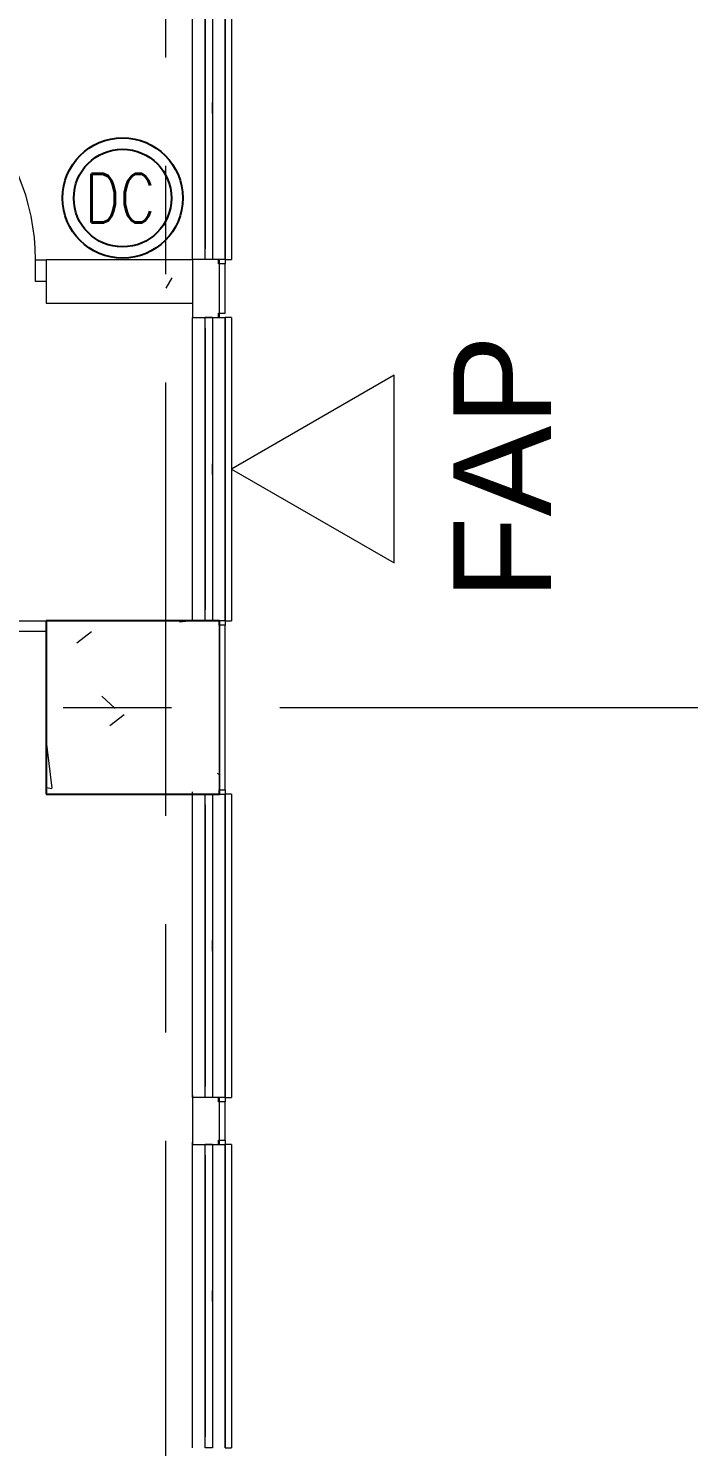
# Model space of a CAD drawing. Header units: millimetres. Extents: x -282761 to 137668, y -273845 to 94451.
# Drawn here: x 95973 to 99020, y -71436 to -64890 of the extents above; entities that cross this region are included whole.
import ezdxf

# ---------------------------------------------------------------- set-up
doc = ezdxf.new("R2010")
doc.units = ezdxf.units.MM
doc.linetypes.add('BLK_2 - 1ST__2ND_STOREY_PLAN-archi clean_11 SEPT 2024$0$IDA - Grid Line', pattern=[3500, 2000, -500, 500, -500])
for name, color, linetype, lineweight in [('BLK_2 - 1ST__2ND_STOREY_PLAN-archi clean_11 SEPT 2024$0$0-1', 8, 'Continuous', 5), ('BLK_2 - 1ST__2ND_STOREY_PLAN-archi clean_11 SEPT 2024$0$1599_DB_A_BLK2_HQ_R21-2ND STOREY 20230517--$0$A-_DOOR----_E', 8, 'Continuous', 9), ('BLK_2 - 1ST__2ND_STOREY_PLAN-archi clean_11 SEPT 2024$0$1599_DB_A_BLK2_HQ_R21-2ND STOREY 20230517--$0$A-_GENM----_M', 8, 'Continuous', 9), ('BLK_2 - 1ST__2ND_STOREY_PLAN-archi clean_11 SEPT 2024$0$1599_DB_A_BLK2_HQ_R21-2ND STOREY 20230517--$0$A-_WALL----_H-1', 8, 'Continuous', 9), ('BLK_2 - 1ST__2ND_STOREY_PLAN-archi clean_11 SEPT 2024$0$1599_DB_A_BLK2_HQ_R21-2ND STOREY 20230517--$0$A-_WALL----_H-2', 8, 'Continuous', 9), ('BLK_2 - 1ST__2ND_STOREY_PLAN-archi clean_11 SEPT 2024$0$1599_DB_A_BLK2_HQ_R21-2ND STOREY 20230517--$0$A-_WIND----_E', 8, 'Continuous', 9), ('BLK_2 - 1ST__2ND_STOREY_PLAN-archi clean_11 SEPT 2024$0$1599_DB_A_BLK2_HQ_R21-2ND STOREY 20230517--$0$S-_COLN----_E', 8, 'Continuous', 9), ('BLK_2 - 1ST__2ND_STOREY_PLAN-archi clean_11 SEPT 2024$0$_CATCHMENT_DRAIN', 8, 'Continuous', 0), ('BLK_2 - 1ST__2ND_STOREY_PLAN-archi clean_11 SEPT 2024$0$A-_ANOT----_A-1', 8, 'Continuous', 9), ('BLK_2 - 1ST__2ND_STOREY_PLAN-archi clean_11 SEPT 2024$0$A-_FLOR----_E', 8, 'Continuous', 9), ('BLK_2 - 1ST__2ND_STOREY_PLAN-archi clean_11 SEPT 2024$0$A-_GENM----_M', 8, 'Continuous', 9), ('BLK_2 - 1ST__2ND_STOREY_PLAN-archi clean_11 SEPT 2024$0$A-_WALL----_E', 8, 'Continuous', 9), ('BLK_2 - 1ST__2ND_STOREY_PLAN-archi clean_11 SEPT 2024$0$A-_WALL----_E-1', 8, 'Continuous', 18), ('BLK_2 - 1ST__2ND_STOREY_PLAN-archi clean_11 SEPT 2024$0$A-_WALL----_H-1', 8, 'Continuous', 9), ('BLK_2 - 1ST__2ND_STOREY_PLAN-archi clean_11 SEPT 2024$0$A-_WALL----_H-2', 8, 'Continuous', 9), ('BLK_2 - 1ST__2ND_STOREY_PLAN-archi clean_11 SEPT 2024$0$A-_WALLPRTN_E', 8, 'Continuous', 9), ('BLK_2 - 1ST__2ND_STOREY_PLAN-archi clean_11 SEPT 2024$0$A-_WIND----_E', 8, 'Continuous', 9), ('BLK_2 - 1ST__2ND_STOREY_PLAN-archi clean_11 SEPT 2024$0$S-_ANOTGRID_E-1', 8, 'BLK_2 - 1ST__2ND_STOREY_PLAN-archi clean_11 SEPT 2024$0$IDA - Grid Line', 9), ('BLK_2 - 1ST__2ND_STOREY_PLAN-archi clean_11 SEPT 2024$0$S-_COLN----_E', 8, 'Continuous', 9), ('BLK_2 - 1ST__2ND_STOREY_PLAN-archi clean_11 SEPT 2024$0$S-_COLN----_E-1', 8, 'Continuous', 25), ('BLK_2 - 1ST__2ND_STOREY_PLAN-archi clean_11 SEPT 2024$0$S-_COLN----_E-2', 8, 'Continuous', 9)]:
    doc.layers.add(name, color=color, linetype=linetype, lineweight=lineweight)
doc.layers.add('M-FIRE----_E-', color=12, linetype='Continuous')
doc.styles.add('BLK_2 - 1ST__2ND_STOREY_PLAN-archi clean_11 SEPT 2024$0$Arial_2', font='arial.ttf', dxfattribs={"height": 450})
doc.styles.add('TW_Romans', font='romans.shx', dxfattribs={"width": 0.8})
pattern_1 = [(0, (0, 0), (1016, 254), [83.82, -678.18, 83.82, -678.18, -4064]), (0, (0, 0), (1016, 254), [-1524, 83.82, -1440.18, 83.82, -678.18, -1778]), (0, (0, 0), (1016, 254), [-3810, 83.82, -424.18, 83.82, -1186.18]), (120, (381, 127), (-727.97045, 752.8818), [83.82, -678.18, 83.82, -678.18, -4064]), (120, (381, 127), (-727.97045, 752.8818), [-1524, 83.82, -1440.18, 83.82, -678.18, -1778]), (120, (381, 127), (-727.97045, 752.8818), [-3810, 83.82, -424.18, 83.82, -1186.18]), (240, (508, 635), (-288.02955, -1006.8818), [83.82, -678.18, 83.82, -678.18, -4064]), (240, (508, 635), (-288.02955, -1006.8818), [-1524, 83.82, -1440.18, 83.82, -678.18, -1778]), (240, (508, 635), (-288.02955, -1006.8818), [-3810, 83.82, -424.18, 83.82, -1186.18])]
pattern_2 = [(0, (-41522.25, -42727.71), (1016, 254), [83.82, -678.18, 83.82, -678.18, -4064]), (0, (-41522.25, -42727.71), (1016, 254), [-1524, 83.82, -1440.18, 83.82, -678.18, -1778]), (0, (-41522.25, -42727.71), (1016, 254), [-3810, 83.82, -424.18, 83.82, -1186.18]), (120, (-41141.25, -42600.71), (-727.97045, 752.8818), [83.82, -678.18, 83.82, -678.18, -4064]), (120, (-41141.25, -42600.71), (-727.97045, 752.8818), [-1524, 83.82, -1440.18, 83.82, -678.18, -1778]), (120, (-41141.25, -42600.71), (-727.97045, 752.8818), [-3810, 83.82, -424.18, 83.82, -1186.18]), (240, (-41014.25, -42092.71), (-288.02955, -1006.8818), [83.82, -678.18, 83.82, -678.18, -4064]), (240, (-41014.25, -42092.71), (-288.02955, -1006.8818), [-1524, 83.82, -1440.18, 83.82, -678.18, -1778]), (240, (-41014.25, -42092.71), (-288.02955, -1006.8818), [-3810, 83.82, -424.18, 83.82, -1186.18])]

# ---------------------------------------------------------------- blocks, each defined once
blk = doc.blocks.new('Extinguisher')
at = {"layer": 'M-FIRE----_E-'}
for radius in [185.1, 150.3]:
    blk.add_circle((0, 0), radius, dxfattribs=at)
at = {"color": 7, "style": 'TW_Romans', "width": 0.8}
blk.add_text('DC', height=150, dxfattribs=at).set_placement((-116.1, -75.7))
blk = doc.blocks.new('BLK_2 - 1ST__2ND_STOREY_PLAN-archi clean_11 SEPT 2024$0$IDA - Casement w Top Hung - 2 Panels - 1400L X 1800H - B2-AW01-3560558-BLK 2 2ND STOREY PLAN')
at = {"layer": 'BLK_2 - 1ST__2ND_STOREY_PLAN-archi clean_11 SEPT 2024$0$A-_WIND----_E'}
for p, q in [((-700, 17.5), (700, 17.5)), ((-700, 17.5), (-700, -17.5)), ((-650, 17.5), (-615, 17.5)), ((-650, 17.5), (-25, 17.5)), ((-650, 17.5), (650, 17.5)), ((-650, 17.5), (650, 17.5)), ((-615, 17.5), (-35, 17.5)), ((-615, 17.5), (-60, 17.5)), ((-35, 17.5), (0, 17.5)), ((25, 17.5), (-24.9, 17.5)), ((0, 17.5), (35, 17.5)), ((25, 17.5), (650, 17.5)), ((35, 17.5), (615, 17.5)), ((60, 17.5), (615, 17.5)), ((615, 17.5), (650, 17.5)), ((700, 17.5), (700, -17.5)), ((700, -17.5), (-700, -17.5)), ((-615, -17.5), (-650, -17.5)), ((-25, -17.5), (-650, -17.5)), ((650, -17.5), (-650, -17.5)), ((-650, -17.5), (650, -17.5)), ((-35, -17.5), (-615, -17.5)), ((-60, -17.5), (-615, -17.5)), ((0, -17.5), (-35, -17.5)), ((25, -17.5), (-24.9, -17.5)), ((35, -17.5), (0, -17.5)), ((650, -17.5), (25, -17.5)), ((615, -17.5), (35, -17.5)), ((615, -17.5), (60, -17.5)), ((650, -17.5), (615, -17.5))]:
    blk.add_line(p, q, dxfattribs=at)
blk = doc.blocks.new('BLK_2 - 1ST__2ND_STOREY_PLAN-archi clean_11 SEPT 2024$0$Wall Motif - Type 1-2673956-BLK 2 2ND STOREY PLAN')
at = {"layer": 'BLK_2 - 1ST__2ND_STOREY_PLAN-archi clean_11 SEPT 2024$0$A-_GENM----_M'}
for p, q in [((-575, -75), (825, -75)), ((-575, -75), (-575, -105)), ((825, -105), (-575, -105)), ((-525, -75), (81.1, -75)), ((81.1, -105), (-525, -105)), ((-481.1, -75), (125, -75)), ((-481.1, -75), (731.1, -75)), ((125, -105), (-481.1, -105)), ((731.1, -105), (-481.1, -105)), ((125, -75), (731.1, -75)), ((731.1, -105), (125, -105)), ((168.9, -75), (775, -75)), ((775, -105), (168.9, -105)), ((825, -105), (825, -75))]:
    blk.add_line(p, q, dxfattribs=at)
blk = doc.blocks.new('BLK_2 - 1ST__2ND_STOREY_PLAN-archi clean_11 SEPT 2024$0$1599_DB_A_BLK2_HQ_R21_rvt-2-BLK 2 2ND STOREY PLAN')
at = {"layer": 'BLK_2 - 1ST__2ND_STOREY_PLAN-archi clean_11 SEPT 2024$0$A-_WALL----_H-1'}
h = blk.add_hatch(dxfattribs=at)
h.set_pattern_fill('FP_3', color=256, style=0, pattern_type=2)
h.set_pattern_definition(pattern_1)
h.paths.add_polyline_path([(-124361.4, -108868.9), (-124361.4, -108768.9), (-125036.4, -108768.9), (-125036.4, -108868.9), (-124464, -108868.9)])
h.paths.add_polyline_path([(-126236.4, -108868.9), (-126136.4, -108868.9), (-126136.4, -108768.9), (-126236.4, -108768.9), (-126236.4, -108818.9)])
h.paths.add_polyline_path([(-137236.4, -108868.9), (-126336.4, -108868.9), (-126336.4, -108768.9), (-137236.4, -108768.9), (-137236.4, -108818.9)])
h.paths.add_polyline_path([(-138336.4, -108868.9), (-138336.4, -108768.9), (-139011.4, -108768.9), (-139011.4, -108868.9)])
at = {"layer": 'BLK_2 - 1ST__2ND_STOREY_PLAN-archi clean_11 SEPT 2024$0$A-_WALL----_H-2'}
h = blk.add_hatch(dxfattribs=at)
h.set_pattern_fill('FP_3', color=256, style=0, pattern_type=2)
h.set_pattern_definition(pattern_1)
h.paths.add_polyline_path([(-124268.6, -116002.4), (-124241.4, -116002.4), (-124241.4, -115982.4), (-124236.4, -115981.5), (-124236.4, -115805.7), (-124241.4, -115805.7), (-124241.4, -115785.7), (-124361.4, -115785.7), (-124361.4, -116002.4), (-124303.6, -116002.4)])
h.paths.add_polyline_path([(-124268.6, -114385.7), (-124241.4, -114385.7), (-124241.4, -114365.7), (-124236.4, -114364.9), (-124236.4, -114189), (-124241.4, -114189), (-124241.4, -114169), (-124361.4, -114169), (-124361.4, -114385.7), (-124303.6, -114385.7)])
h.paths.add_polyline_path([(-124303.6, -112769), (-124241.4, -112769), (-124241.4, -112749), (-124236.4, -112748.2), (-124236.4, -112572.4), (-124241.4, -112572.4), (-124241.4, -112552.4), (-124361.4, -112552.4), (-124361.4, -112769)])
h.paths.add_polyline_path([(-124241.4, -108952.4), (-124241.4, -108932.4), (-124236.4, -108931.5), (-124236.4, -108705.4), (-124241.4, -108705.4), (-124241.4, -108685.4), (-124361.4, -108685.4), (-124361.4, -108952.4), (-124268.6, -108952.4)])
h.paths.add_polyline_path([(-124241.4, -107285.4), (-124241.4, -107265.4), (-124236.4, -107265.4), (-124236.4, -107039.4), (-124241.4, -107039.4), (-124241.4, -107019.4), (-124361.4, -107019.4), (-124361.4, -107285.4), (-124247.1, -107285.4)])
h.paths.add_polyline_path([(-124268.6, -105619.4), (-124241.4, -105619.4), (-124241.4, -105599.4), (-124236.4, -105599.4), (-124236.4, -105372.4), (-124241.4, -105372.4), (-124241.4, -105352.4), (-124361.4, -105352.4), (-124361.4, -105619.4), (-124303.6, -105619.4)])
h.paths.add_polyline_path([(-124303.6, -101752.4), (-124241.4, -101752.4), (-124239.7, -101732.4), (-124236.4, -101732.4), (-124236.4, -101422.4), (-124241.4, -101422.4), (-124241.4, -101402.4), (-124361.4, -101402.4), (-124361.4, -101752.4), (-124304.1, -101752.4)])
h.paths.add_polyline_path([(-124304.1, -100002.4), (-124241.4, -100002.4), (-124241.4, -99982.4), (-124236.4, -99982.4), (-124236.4, -99502.4), (-124361.4, -99502.4), (-124361.4, -100002.4)])
at = {"layer": 'BLK_2 - 1ST__2ND_STOREY_PLAN-archi clean_11 SEPT 2024$0$S-_COLN----_E-2'}
h = blk.add_hatch(dxfattribs=at)
h.set_pattern_fill('FP_40', color=256, style=0, pattern_type=2)
h.set_pattern_definition([(50, (0, 0), (1821.841, -159.39), [190.5, -2095.5]), (355, (0, 0), (-352.428, 1910.567), [152.4, -1676.4]), (100.451, (151.8, -13.3), (1469.426, 1751.166), [161.9, -1780.9]), (46.184, (0, 508), (2710.79, -420.428), [285.75, -3143.25]), (96.636, (226, 473), (2374.026, 2474.276), [242.85, -2671.35]), (351.184, (0, 508), (2374.05, 2474.253), [228.6, -2514.6]), (21, (254, 381), (1516.143, -1022.652), [190.5, -2095.5]), (326, (254, 381), (618.02, 1841.88), [152.4, -1676.4]), (71.451, (380.3, 295.8), (2134.171, 819.212), [161.9, -1780.9]), (37.5, (0, 0), (30.886, 845.5504), [83.82, -1572.26, 83.82, -1617.98, -1682.75]), (37.5, (0, 0), (30.886, 845.5504), [-3357.88, 83.82, -1598.93]), (7.5, (0, 0), (668.1966, 1001.8057), [83.82, -886.46, 83.82, -1534.16, -641.35]), (7.5, (0, 0), (668.1966, 1001.8057), [-2588.26, 83.82, -557.53]), (327.5, (-566.4, 0), (1355.9093, -57.2896), [83.82, -551.18, 83.82, -1897.38, -2628.9]), (327.5, (-566.4, 0), (1355.9093, -57.2896), [-2616.2, 83.82, -2545.08]), (317.5, (-820.4, 0), (1481.293, 254.266), [83.82, -741.68, 83.82, -1231.9, -1866.9]), (317.5, (-820.4, 0), (1481.293, 254.266), [-2141.22, 83.82, -1783.08])])
h.paths.add_polyline_path([(-124361.4, -111152.4), (-124236.4, -111152.4), (-124236.4, -110352.4), (-125036.4, -110352.4), (-125036.4, -111152.4), (-124464, -111152.4)])
at = {"layer": 'BLK_2 - 1ST__2ND_STOREY_PLAN-archi clean_11 SEPT 2024$0$A-_ANOT----_A-1'}
for p, q in [((-123431.4, -109219.4), (-124181.4, -109652.4)), ((-123431.4, -110085.4), (-123431.4, -109219.4)), ((-124181.4, -109652.4), (-123431.4, -110085.4))]:
    blk.add_line(p, q, dxfattribs=at)
at = {"layer": 'BLK_2 - 1ST__2ND_STOREY_PLAN-archi clean_11 SEPT 2024$0$A-_FLOR----_E'}
for p, q in [((-124236.4, -108952.4), (-124236.4, -108685.4)), ((-124236.4, -111152.4), (-124236.4, -110352.4)), ((-124236.4, -112769), (-124236.4, -112552.4))]:
    blk.add_line(p, q, dxfattribs=at)
at = {"layer": 'BLK_2 - 1ST__2ND_STOREY_PLAN-archi clean_11 SEPT 2024$0$A-_WALL----_E'}
for p, q in [((-124361.4, -108685.4), (-124361.4, -107285.4)), ((-124211.4, -107285.4), (-124211.4, -108685.4)), ((-124241.4, -108685.4), (-124361.4, -108685.4)), ((-124211.4, -108685.4), (-124241.4, -108685.4)), ((-124236.4, -108932.4), (-124236.4, -108705.4)), ((-124361.4, -110352.4), (-124361.4, -108952.4)), ((-124361.4, -108952.4), (-124241.4, -108952.4)), ((-124241.4, -108952.4), (-124211.4, -108952.4)), ((-124211.4, -108952.4), (-124211.4, -110352.4)), ((-124211.4, -110352.4), (-124361.4, -110352.4)), ((-124236.4, -110372.4), (-124236.4, -111132.4)), ((-124361.4, -112552.4), (-124361.4, -111152.4)), ((-124361.4, -111152.4), (-124211.4, -111152.4)), ((-124211.4, -111152.4), (-124211.4, -112552.4)), ((-124241.4, -112552.4), (-124361.4, -112552.4)), ((-124211.4, -112552.4), (-124241.4, -112552.4)), ((-124236.4, -112749), (-124236.4, -112572.4)), ((-124361.4, -114169), (-124361.4, -112769)), ((-124361.4, -112769), (-124241.4, -112769)), ((-124241.4, -112769), (-124211.4, -112769)), ((-124211.4, -112769), (-124211.4, -114169))]:
    blk.add_line(p, q, dxfattribs=at)
at = {"layer": 'BLK_2 - 1ST__2ND_STOREY_PLAN-archi clean_11 SEPT 2024$0$A-_WALL----_E-1'}
for p, q in [((-124361.4, -108685.4), (-124361.4, -108952.4)), ((-124241.4, -108685.4), (-124361.4, -108685.4)), ((-124241.4, -108705.4), (-124241.4, -108685.4)), ((-124211.4, -108705.4), (-124241.4, -108705.4)), ((-124211.4, -108932.4), (-124211.4, -108705.4)), ((-124361.4, -108952.4), (-124241.4, -108952.4)), ((-124241.4, -108952.4), (-124241.4, -108932.4)), ((-124241.4, -108932.4), (-124211.4, -108932.4)), ((-124211.4, -110372.4), (-124236.4, -110372.4)), ((-124211.4, -111132.4), (-124211.4, -110372.4)), ((-124236.4, -111132.4), (-124211.4, -111132.4)), ((-124361.4, -112552.4), (-124361.4, -112769)), ((-124241.4, -112552.4), (-124361.4, -112552.4)), ((-124241.4, -112572.4), (-124241.4, -112552.4)), ((-124211.4, -112572.4), (-124241.4, -112572.4)), ((-124211.4, -112749), (-124211.4, -112572.4)), ((-124361.4, -112769), (-124241.4, -112769)), ((-124241.4, -112769), (-124241.4, -112749)), ((-124241.4, -112749), (-124211.4, -112749))]:
    blk.add_line(p, q, dxfattribs=at)
at = {"layer": 'BLK_2 - 1ST__2ND_STOREY_PLAN-archi clean_11 SEPT 2024$0$S-_COLN----_E'}
blk.add_line((-124236.4, -111132.4), (-124236.4, -110372.4), dxfattribs=at)
at = {"layer": 'BLK_2 - 1ST__2ND_STOREY_PLAN-archi clean_11 SEPT 2024$0$S-_COLN----_E-1'}
for p, q in [((-124236.4, -110352.4), (-125036.4, -110352.4)), ((-125036.4, -110352.4), (-125036.4, -111152.4)), ((-124236.4, -110372.4), (-124236.4, -110352.4)), ((-124236.4, -111152.4), (-124236.4, -111132.4)), ((-125036.4, -111152.4), (-124236.4, -111152.4))]:
    blk.add_line(p, q, dxfattribs=at)
at = {"layer": 'BLK_2 - 1ST__2ND_STOREY_PLAN-archi clean_11 SEPT 2024$0$A-_GENM----_M', "rotation": 90}
for p in [(-124286.4, -108110.4), (-124286.4, -109777.4), (-124286.4, -111977.4), (-124286.4, -113594)]:
    blk.add_blockref('BLK_2 - 1ST__2ND_STOREY_PLAN-archi clean_11 SEPT 2024$0$Wall Motif - Type 1-2673956-BLK 2 2ND STOREY PLAN', p, dxfattribs=at)
at = {"layer": 'BLK_2 - 1ST__2ND_STOREY_PLAN-archi clean_11 SEPT 2024$0$A-_WIND----_E', "rotation": 270}
for p in [(-124286.1, -107985.4), (-124286.1, -109652.4), (-124286.1, -111852.4), (-124286.1, -113469)]:
    blk.add_blockref('BLK_2 - 1ST__2ND_STOREY_PLAN-archi clean_11 SEPT 2024$0$IDA - Casement w Top Hung - 2 Panels - 1400L X 1800H - B2-AW01-3560558-BLK 2 2ND STOREY PLAN', p, dxfattribs=at)
at = {"layer": 'BLK_2 - 1ST__2ND_STOREY_PLAN-archi clean_11 SEPT 2024$0$A-_ANOT----_A-1', "insert": (-123157.3, -110255), "char_height": 450, "width": 1463.08, "attachment_point": 1, "rotation": 90, "style": 'BLK_2 - 1ST__2ND_STOREY_PLAN-archi clean_11 SEPT 2024$0$Arial_2'}
blk.add_mtext('FAP', dxfattribs=at)
blk = doc.blocks.new('BLK_2 - 1ST__2ND_STOREY_PLAN-archi clean_11 SEPT 2024$0$1599_DB_A_BLK2_HQ_R21-2ND STOREY 20230517--$0$IDA - F - Single - Swing - 1100L X 2200H - B2-TD01-3240952-LINKVIEW_BLK2_2ND STOREY')
at = {"layer": 'BLK_2 - 1ST__2ND_STOREY_PLAN-archi clean_11 SEPT 2024$0$1599_DB_A_BLK2_HQ_R21-2ND STOREY 20230517--$0$A-_DOOR----_E'}
for p, q in [((-550, 50), (-500, 50)), ((-500, 50), (-500, -50)), ((500, 50), (550, 50)), ((500, -50), (500, 50)), ((-500, -50), (-550, -50)), ((450, -50), (500, -50)), ((450, -1050), (450, -50)), ((500, -50), (500, -1050)), ((550, -50), (500, -50)), ((500, -1050), (450, -1050))]:
    blk.add_line(p, q, dxfattribs=at)
blk.add_arc((500, -50), 1000, 180, 270, dxfattribs=at)
blk = doc.blocks.new('BLK_2 - 1ST__2ND_STOREY_PLAN-archi clean_11 SEPT 2024$0$1599_DB_A_BLK2_HQ_R21-2ND STOREY 20230517--$0$Wall Motif - Type 1-2673956-LINKVIEW_BLK2_2ND STOREY')
at = {"layer": 'BLK_2 - 1ST__2ND_STOREY_PLAN-archi clean_11 SEPT 2024$0$1599_DB_A_BLK2_HQ_R21-2ND STOREY 20230517--$0$A-_GENM----_M'}
for p, q in [((-575, -75), (825, -75)), ((-575, -75), (-575, -105)), ((825, -105), (-575, -105)), ((825, -105), (825, -75))]:
    blk.add_line(p, q, dxfattribs=at)
blk = doc.blocks.new('BLK_2 - 1ST__2ND_STOREY_PLAN-archi clean_11 SEPT 2024$0$1599_DB_A_BLK2_HQ_R21-2ND STOREY 20230517--$0$IDA - Casement w Top Hung - 2 Panels - 1400L X 1800H - B2-AW01-3560558-LINKVIEW_BLK2_2ND STOREY')
at = {"layer": 'BLK_2 - 1ST__2ND_STOREY_PLAN-archi clean_11 SEPT 2024$0$1599_DB_A_BLK2_HQ_R21-2ND STOREY 20230517--$0$A-_WIND----_E'}
for p, q in [((-700, 17.5), (700, 17.5)), ((-700, 17.5), (-700, -17.5)), ((700, 17.5), (700, -17.5)), ((700, -17.5), (-700, -17.5))]:
    blk.add_line(p, q, dxfattribs=at)
blk = doc.blocks.new('BLK_2 - 1ST__2ND_STOREY_PLAN-archi clean_11 SEPT 2024$0$furniture layout')
at = {"layer": 'BLK_2 - 1ST__2ND_STOREY_PLAN-archi clean_11 SEPT 2024$0$1599_DB_A_BLK2_HQ_R21-2ND STOREY 20230517--$0$S-_COLN----_E'}
h = blk.add_hatch(dxfattribs=at)
h.set_pattern_fill('FP_1', color=256, style=0, pattern_type=2)
h.set_pattern_definition([(50, (-41522.3, -42727.7), (1821.84, -159.39), [190.5, -2095.5]), (355, (-41522.3, -42727.7), (-352.43, 1910.567), [152.4, -1676.4]), (100.451, (-41370.4, -42741), (1469.426, 1751.166), [161.9, -1780.9]), (46.184, (-41522.3, -42219.7), (2710.79, -420.43), [285.75, -3143.25]), (96.636, (-41296.4, -42254.7), (2374.03, 2474.28), [242.85, -2671.35]), (351.184, (-41522.3, -42219.7), (2374.05, 2474.25), [228.6, -2514.6]), (21, (-41268.3, -42346.7), (1516.143, -1022.652), [190.5, -2095.5]), (326, (-41268.3, -42346.7), (618.02, 1841.88), [152.4, -1676.4]), (71.451, (-41141.9, -42432), (2134.17, 819.212), [161.9, -1780.9]), (37.5, (-41522.25, -42727.7), (30.886, 845.5504), [83.82, -1572.26, 83.82, -1617.98, -1682.75]), (37.5, (-41522.25, -42727.7), (30.886, 845.5504), [-3357.88, 83.82, -1598.93]), (7.5, (-41522.25, -42727.7), (668.197, 1001.806), [83.82, -886.46, 83.82, -1534.16, -641.35]), (7.5, (-41522.25, -42727.7), (668.197, 1001.806), [-2588.26, 83.82, -557.53]), (327.5, (-42088.7, -42727.7), (1355.909, -57.2896), [83.82, -551.18, 83.82, -1897.38, -2628.9]), (327.5, (-42088.7, -42727.7), (1355.909, -57.2896), [-2616.2, 83.82, -2545.08]), (317.5, (-42342.7, -42727.7), (1481.293, 254.266), [83.82, -741.68, 83.82, -1231.9, -1866.9]), (317.5, (-42342.7, -42727.7), (1481.293, 254.266), [-2141.22, 83.82, -1783.08])])
h.paths.add_polyline_path([(-34518.8, -111152.4), (-34451.5, -111152.4), (-34451.5, -110352.4), (-35251.5, -110352.4), (-35251.5, -111152.4)], flags=0)
at = {"layer": 'BLK_2 - 1ST__2ND_STOREY_PLAN-archi clean_11 SEPT 2024$0$S-_COLN----_E-2'}
h = blk.add_hatch(dxfattribs=at)
h.set_pattern_fill('FP_40', color=256, style=0, pattern_type=2)
h.set_pattern_definition([(50, (89784.8, 1e-10), (1821.841, -159.39), [190.5, -2095.5]), (355, (89784.8, 1e-10), (-352.428, 1910.567), [152.4, -1676.4]), (100.451, (89936.6, -13.3), (1469.426, 1751.166), [161.9, -1780.9]), (46.184, (89784.8, 508), (2710.79, -420.428), [285.75, -3143.25]), (96.636, (90010.7, 473), (2374.026, 2474.276), [242.85, -2671.35]), (351.184, (89784.8, 508), (2374.05, 2474.253), [228.6, -2514.6]), (21, (90038.8, 381), (1516.143, -1022.652), [190.5, -2095.5]), (326, (90038.8, 381), (618.02, 1841.88), [152.4, -1676.4]), (71.451, (90165.2, 295.8), (2134.171, 819.212), [161.9, -1780.9]), (37.5, (89784.8, 1e-10), (30.886, 845.5504), [83.82, -1572.26, 83.82, -1617.98, -1682.75]), (37.5, (89784.8, 1e-10), (30.886, 845.5504), [-3357.88, 83.82, -1598.93]), (7.5, (89784.8, 1e-10), (668.1966, 1001.8057), [83.82, -886.46, 83.82, -1534.16, -641.35]), (7.5, (89784.8, 1e-10), (668.1966, 1001.8057), [-2588.26, 83.82, -557.53]), (327.5, (89218.4, 1e-10), (1355.9093, -57.2896), [83.82, -551.18, 83.82, -1897.38, -2628.9]), (327.5, (89218.4, 1e-10), (1355.9093, -57.2896), [-2616.2, 83.82, -2545.08]), (317.5, (88964.4, 1e-10), (1481.293, 254.266), [83.82, -741.68, 83.82, -1231.9, -1866.9]), (317.5, (88964.4, 1e-10), (1481.293, 254.266), [-2141.22, 83.82, -1783.08])])
h.paths.add_polyline_path([(-34576.5, -111152.4), (-34451.5, -111152.4), (-34451.5, -110352.4), (-35251.5, -110352.4), (-35251.5, -111152.4), (-34679.2, -111152.4)])
at = {"layer": 'BLK_2 - 1ST__2ND_STOREY_PLAN-archi clean_11 SEPT 2024$0$1599_DB_A_BLK2_HQ_R21-2ND STOREY 20230517--$0$S-_COLN----_E'}
for p, q in [((-35251.5, -108685.7), (-35251.5, -108885.7)), ((-34576.5, -108685.7), (-35251.5, -108685.7)), ((-34518.8, -108685.4), (-34576.5, -108685.4)), ((-34576.5, -108685.4), (-34576.5, -108952.4)), ((-34456.5, -108685.4), (-34483.8, -108685.4)), ((-34426.5, -108685.4), (-34456.5, -108685.4)), ((-34456.5, -108705.4), (-34456.5, -108685.4)), ((-34426.5, -108705.4), (-34456.5, -108705.4)), ((-34451.5, -108705.4), (-34451.5, -108685.4)), ((-34451.5, -108932.4), (-34451.5, -108705.4)), ((-34426.5, -108685.4), (-34426.5, -108705.4)), ((-34426.5, -108932.4), (-34426.5, -108705.4)), ((-35251.5, -108885.7), (-34576.5, -108885.7)), ((-34576.5, -110352.4), (-34576.5, -108952.4)), ((-34426.5, -108952.4), (-34426.5, -110352.4)), ((-35251.5, -110352.4), (-35251.5, -111152.4)), ((-34518.8, -110352.4), (-35251.5, -110352.4)), ((-34451.5, -110352.4), (-34483.8, -110352.4)), ((-34426.5, -110352.4), (-34451.5, -110352.4)), ((-34451.5, -110372.4), (-34451.5, -110352.4)), ((-34426.5, -110352.4), (-34426.5, -110372.4)), ((-34451.5, -110372.4), (-34451.5, -111132.4)), ((-34426.5, -110372.4), (-34451.5, -110372.4)), ((-34451.5, -111132.4), (-34451.5, -110372.4)), ((-34426.5, -111132.4), (-34426.5, -110372.4)), ((-34576.5, -112542.4), (-34576.5, -111142.4)), ((-34451.5, -111132.4), (-34426.5, -111132.4)), ((-34451.5, -111152.4), (-34451.5, -111132.4)), ((-34426.5, -111132.4), (-34426.5, -111152.4)), ((-35251.5, -111152.4), (-34518.8, -111152.4)), ((-34483.8, -111152.4), (-34451.5, -111152.4)), ((-34451.5, -111152.4), (-34426.5, -111152.4)), ((-34426.5, -111152.4), (-34426.5, -112552.4)), ((-34576.5, -112542.4), (-34576.5, -112759)), ((-34518.8, -112552.4), (-34576.5, -112552.4)), ((-34456.5, -112552.4), (-34483.8, -112552.4)), ((-34426.5, -112552.4), (-34456.5, -112552.4)), ((-34456.5, -112572.4), (-34456.5, -112552.4)), ((-34426.5, -112572.4), (-34456.5, -112572.4)), ((-34451.5, -112572.4), (-34451.5, -112552.4)), ((-34451.5, -112749), (-34451.5, -112572.4)), ((-34426.5, -112552.4), (-34426.5, -112572.4)), ((-34426.5, -112749), (-34426.5, -112572.4)), ((-34576.5, -114159), (-34576.5, -112759)), ((-34576.5, -112769), (-34518.8, -112769)), ((-34483.8, -112769), (-34456.5, -112769)), ((-34456.5, -112749), (-34426.5, -112749)), ((-34456.5, -112769), (-34456.5, -112749)), ((-34456.5, -112769), (-34426.5, -112769)), ((-34451.5, -112769), (-34451.5, -112749)), ((-34426.5, -112749), (-34426.5, -112769)), ((-34426.5, -112769), (-34426.5, -114169))]:
    blk.add_line(p, q, dxfattribs=at)
at = {"layer": 'BLK_2 - 1ST__2ND_STOREY_PLAN-archi clean_11 SEPT 2024$0$A-_FLOR----_E'}
for p, q in [((-34451.5, -108952.4), (-34451.5, -108685.4)), ((-34451.5, -111152.4), (-34451.5, -110352.4)), ((-34451.5, -112769), (-34451.5, -112552.4))]:
    blk.add_line(p, q, dxfattribs=at)
at = {"layer": 'BLK_2 - 1ST__2ND_STOREY_PLAN-archi clean_11 SEPT 2024$0$A-_WALL----_E'}
for p, q in [((-34456.5, -108685.4), (-34576.5, -108685.4)), ((-34426.5, -108685.4), (-34456.5, -108685.4)), ((-34451.5, -108932.4), (-34451.5, -108705.4)), ((-34576.5, -110352.4), (-34576.5, -108952.4)), ((-34576.5, -108952.4), (-34456.5, -108952.4)), ((-34456.5, -108952.4), (-34426.5, -108952.4)), ((-34426.5, -108952.4), (-34426.5, -110352.4)), ((-34426.5, -110352.4), (-34576.5, -110352.4)), ((-34451.5, -110372.4), (-34451.5, -111132.4)), ((-34576.5, -112542.4), (-34576.5, -111142.4)), ((-34576.5, -111152.4), (-34426.5, -111152.4)), ((-34426.5, -111152.4), (-34426.5, -112552.4)), ((-34456.5, -112552.4), (-34576.5, -112552.4)), ((-34426.5, -112552.4), (-34456.5, -112552.4)), ((-34451.5, -112749), (-34451.5, -112572.4)), ((-34576.5, -114159), (-34576.5, -112759)), ((-34576.5, -112769), (-34456.5, -112769)), ((-34456.5, -112769), (-34426.5, -112769)), ((-34426.5, -112769), (-34426.5, -114169))]:
    blk.add_line(p, q, dxfattribs=at)
at = {"layer": 'BLK_2 - 1ST__2ND_STOREY_PLAN-archi clean_11 SEPT 2024$0$A-_WALL----_E-1'}
for p, q in [((-34576.5, -108685.4), (-34576.5, -108952.4)), ((-34456.5, -108685.4), (-34576.5, -108685.4)), ((-34456.5, -108705.4), (-34456.5, -108685.4)), ((-34426.5, -108705.4), (-34456.5, -108705.4)), ((-34426.5, -108932.4), (-34426.5, -108705.4)), ((-34576.5, -108952.4), (-34456.5, -108952.4)), ((-34456.5, -108952.4), (-34456.5, -108932.4)), ((-34456.5, -108932.4), (-34426.5, -108932.4)), ((-34426.5, -110372.4), (-34451.5, -110372.4)), ((-34426.5, -111132.4), (-34426.5, -110372.4)), ((-34451.5, -111132.4), (-34426.5, -111132.4)), ((-34576.5, -112542.4), (-34576.5, -112759)), ((-34456.5, -112552.4), (-34576.5, -112552.4)), ((-34456.5, -112572.4), (-34456.5, -112552.4)), ((-34426.5, -112572.4), (-34456.5, -112572.4)), ((-34426.5, -112749), (-34426.5, -112572.4)), ((-34576.5, -112769), (-34456.5, -112769)), ((-34456.5, -112769), (-34456.5, -112749)), ((-34456.5, -112749), (-34426.5, -112749))]:
    blk.add_line(p, q, dxfattribs=at)
at = {"layer": 'BLK_2 - 1ST__2ND_STOREY_PLAN-archi clean_11 SEPT 2024$0$A-_WALLPRTN_E'}
for p, q in [((-36776.5, -110352.4), (-35251.5, -110352.4)), ((-35251.5, -110402.4), (-36776.5, -110402.4))]:
    blk.add_line(p, q, dxfattribs=at)
at = {"layer": 'BLK_2 - 1ST__2ND_STOREY_PLAN-archi clean_11 SEPT 2024$0$S-_COLN----_E'}
blk.add_line((-34451.5, -111132.4), (-34451.5, -110372.4), dxfattribs=at)
at = {"layer": 'BLK_2 - 1ST__2ND_STOREY_PLAN-archi clean_11 SEPT 2024$0$S-_COLN----_E-1'}
for p, q in [((-34451.5, -110352.4), (-35251.5, -110352.4)), ((-35251.5, -110352.4), (-35251.5, -111152.4)), ((-34451.5, -110372.4), (-34451.5, -110352.4)), ((-34451.5, -111152.4), (-34451.5, -111132.4)), ((-35251.5, -111152.4), (-34451.5, -111152.4))]:
    blk.add_line(p, q, dxfattribs=at)
at = {"layer": 'BLK_2 - 1ST__2ND_STOREY_PLAN-archi clean_11 SEPT 2024$0$1599_DB_A_BLK2_HQ_R21-2ND STOREY 20230517--$0$S-_COLN----_E'}
for name, p, rotation in [('BLK_2 - 1ST__2ND_STOREY_PLAN-archi clean_11 SEPT 2024$0$1599_DB_A_BLK2_HQ_R21-2ND STOREY 20230517--$0$IDA - F - Single - Swing - 1100L X 2200H - B2-TD01-3240952-LINKVIEW_BLK2_2ND STOREY', (-35801.5, -108735.7), 180), ('BLK_2 - 1ST__2ND_STOREY_PLAN-archi clean_11 SEPT 2024$0$1599_DB_A_BLK2_HQ_R21-2ND STOREY 20230517--$0$IDA - Casement w Top Hung - 2 Panels - 1400L X 1800H - B2-AW01-3560558-LINKVIEW_BLK2_2ND STOREY', (-34501.3, -109652.4), 270), ('BLK_2 - 1ST__2ND_STOREY_PLAN-archi clean_11 SEPT 2024$0$1599_DB_A_BLK2_HQ_R21-2ND STOREY 20230517--$0$Wall Motif - Type 1-2673956-LINKVIEW_BLK2_2ND STOREY', (-34501.5, -109777.4), 90), ('BLK_2 - 1ST__2ND_STOREY_PLAN-archi clean_11 SEPT 2024$0$1599_DB_A_BLK2_HQ_R21-2ND STOREY 20230517--$0$IDA - Casement w Top Hung - 2 Panels - 1400L X 1800H - B2-AW01-3560558-LINKVIEW_BLK2_2ND STOREY', (-34501.3, -111852.4), 270), ('BLK_2 - 1ST__2ND_STOREY_PLAN-archi clean_11 SEPT 2024$0$1599_DB_A_BLK2_HQ_R21-2ND STOREY 20230517--$0$Wall Motif - Type 1-2673956-LINKVIEW_BLK2_2ND STOREY', (-34501.5, -111977.4), 90), ('BLK_2 - 1ST__2ND_STOREY_PLAN-archi clean_11 SEPT 2024$0$1599_DB_A_BLK2_HQ_R21-2ND STOREY 20230517--$0$IDA - Casement w Top Hung - 2 Panels - 1400L X 1800H - B2-AW01-3560558-LINKVIEW_BLK2_2ND STOREY', (-34501.3, -113469), 270), ('BLK_2 - 1ST__2ND_STOREY_PLAN-archi clean_11 SEPT 2024$0$1599_DB_A_BLK2_HQ_R21-2ND STOREY 20230517--$0$Wall Motif - Type 1-2673956-LINKVIEW_BLK2_2ND STOREY', (-34501.5, -113594), 90)]:
    blk.add_blockref(name, p, dxfattribs=dict(at, rotation=rotation))
at = {"layer": 'BLK_2 - 1ST__2ND_STOREY_PLAN-archi clean_11 SEPT 2024$0$A-_GENM----_M', "rotation": 90}
for p in [(-34501.5, -109777.4), (-34501.5, -111977.4), (-34501.5, -113594)]:
    blk.add_blockref('BLK_2 - 1ST__2ND_STOREY_PLAN-archi clean_11 SEPT 2024$0$Wall Motif - Type 1-2673956-BLK 2 2ND STOREY PLAN', p, dxfattribs=at)
at = {"layer": 'BLK_2 - 1ST__2ND_STOREY_PLAN-archi clean_11 SEPT 2024$0$A-_WIND----_E', "rotation": 270}
for p in [(-34501.3, -109652.4), (-34501.3, -111852.4), (-34501.3, -113469)]:
    blk.add_blockref('BLK_2 - 1ST__2ND_STOREY_PLAN-archi clean_11 SEPT 2024$0$IDA - Casement w Top Hung - 2 Panels - 1400L X 1800H - B2-AW01-3560558-BLK 2 2ND STOREY PLAN', p, dxfattribs=at)
blk = doc.blocks.new('BLK_2 - 1ST__2ND_STOREY_PLAN-archi clean_11 SEPT 2024')
at = {"layer": 'BLK_2 - 1ST__2ND_STOREY_PLAN-archi clean_11 SEPT 2024$0$1599_DB_A_BLK2_HQ_R21-2ND STOREY 20230517--$0$A-_WALL----_H-1'}
h = blk.add_hatch(dxfattribs=at)
h.set_pattern_fill('FP_3', color=256, style=0, pattern_type=2)
h.set_pattern_definition(pattern_2)
h.paths.add_polyline_path([(-34456.5, -108952.4), (-34456.5, -108932.4), (-34451.5, -108932.4), (-34453.1, -108705.4), (-34456.5, -108705.4), (-34456.5, -108685.4), (-34576.5, -108685.4), (-34576.5, -108952.4), (-34483.8, -108952.4)], flags=0)
h = blk.add_hatch(dxfattribs=at)
h.set_pattern_fill('FP_3', color=256, style=0, pattern_type=2)
h.set_pattern_definition(pattern_2)
h.paths.add_polyline_path([(-34576.5, -112769), (-34456.5, -112769), (-34456.5, -112749), (-34451.5, -112749), (-34453.1, -112572.4), (-34456.5, -112572.4), (-34456.5, -112552.4), (-34576.5, -112552.4)], flags=0)
at = {"layer": 'BLK_2 - 1ST__2ND_STOREY_PLAN-archi clean_11 SEPT 2024$0$1599_DB_A_BLK2_HQ_R21-2ND STOREY 20230517--$0$A-_WALL----_H-2'}
h = blk.add_hatch(dxfattribs=at)
h.set_pattern_fill('FP_3', color=256, style=0, pattern_type=2)
h.set_pattern_definition(pattern_2)
h.paths.add_polyline_path([(-35251.5, -108868.9), (-34576.5, -108868.9), (-34576.5, -108768.9), (-35251.5, -108768.9), (-35251.5, -108818.9)], flags=0)
at = {"layer": 'BLK_2 - 1ST__2ND_STOREY_PLAN-archi clean_11 SEPT 2024$0$1599_DB_A_BLK2_HQ_R21-2ND STOREY 20230517--$0$S-_COLN----_E'}
h = blk.add_hatch(dxfattribs=at)
h.set_pattern_fill('FP_1', color=256, style=0, pattern_type=2)
h.set_pattern_definition([(50, (-41522.3, -42727.7), (1821.84, -159.39), [190.5, -2095.5]), (355, (-41522.3, -42727.7), (-352.43, 1910.567), [152.4, -1676.4]), (100.451, (-41370.4, -42741), (1469.426, 1751.166), [161.9, -1780.9]), (46.184, (-41522.3, -42219.7), (2710.79, -420.43), [285.75, -3143.25]), (96.636, (-41296.4, -42254.7), (2374.03, 2474.28), [242.85, -2671.35]), (351.184, (-41522.3, -42219.7), (2374.05, 2474.25), [228.6, -2514.6]), (21, (-41268.3, -42346.7), (1516.143, -1022.652), [190.5, -2095.5]), (326, (-41268.3, -42346.7), (618.02, 1841.88), [152.4, -1676.4]), (71.451, (-41141.9, -42432), (2134.17, 819.212), [161.9, -1780.9]), (37.5, (-41522.25, -42727.7), (30.886, 845.5504), [83.82, -1572.26, 83.82, -1617.98, -1682.75]), (37.5, (-41522.25, -42727.7), (30.886, 845.5504), [-3357.88, 83.82, -1598.93]), (7.5, (-41522.25, -42727.7), (668.197, 1001.806), [83.82, -886.46, 83.82, -1534.16, -641.35]), (7.5, (-41522.25, -42727.7), (668.197, 1001.806), [-2588.26, 83.82, -557.53]), (327.5, (-42088.7, -42727.7), (1355.909, -57.2896), [83.82, -551.18, 83.82, -1897.38, -2628.9]), (327.5, (-42088.7, -42727.7), (1355.909, -57.2896), [-2616.2, 83.82, -2545.08]), (317.5, (-42342.7, -42727.7), (1481.293, 254.266), [83.82, -741.68, 83.82, -1231.9, -1866.9]), (317.5, (-42342.7, -42727.7), (1481.293, 254.266), [-2141.22, 83.82, -1783.08])])
h.paths.add_polyline_path([(-34518.8, -111152.4), (-34451.5, -111152.4), (-34451.5, -110352.4), (-35251.5, -110352.4), (-35251.5, -111152.4)], flags=0)
for p, q in [((-34576.5, -108685.4), (-34576.5, -107285.4)), ((-34426.5, -107285.4), (-34426.5, -108685.4)), ((-35251.5, -108685.7), (-35251.5, -108885.7)), ((-34576.5, -108685.7), (-35251.5, -108685.7)), ((-34518.8, -108685.4), (-34576.5, -108685.4)), ((-34576.5, -108685.4), (-34576.5, -108952.4)), ((-34456.5, -108685.4), (-34483.8, -108685.4)), ((-34426.5, -108685.4), (-34456.5, -108685.4)), ((-34456.5, -108705.4), (-34456.5, -108685.4)), ((-34426.5, -108705.4), (-34456.5, -108705.4)), ((-34451.5, -108705.4), (-34451.5, -108685.4)), ((-34451.5, -108932.4), (-34451.5, -108705.4)), ((-34426.5, -108685.4), (-34426.5, -108705.4)), ((-34426.5, -108932.4), (-34426.5, -108705.4)), ((-35251.5, -108885.7), (-34576.5, -108885.7)), ((-34576.5, -110352.4), (-34576.5, -108952.4)), ((-34426.5, -108952.4), (-34426.5, -110352.4)), ((-35251.5, -110352.4), (-35251.5, -111152.4)), ((-34518.8, -110352.4), (-35251.5, -110352.4)), ((-34451.5, -110352.4), (-34483.8, -110352.4)), ((-34426.5, -110352.4), (-34451.5, -110352.4)), ((-34451.5, -110372.4), (-34451.5, -110352.4)), ((-34426.5, -110352.4), (-34426.5, -110372.4)), ((-34451.5, -110372.4), (-34451.5, -111132.4)), ((-34426.5, -110372.4), (-34451.5, -110372.4)), ((-34451.5, -111132.4), (-34451.5, -110372.4)), ((-34426.5, -111132.4), (-34426.5, -110372.4)), ((-34451.5, -111132.4), (-34426.5, -111132.4)), ((-34451.5, -111152.4), (-34451.5, -111132.4)), ((-34426.5, -111132.4), (-34426.5, -111152.4)), ((-35251.5, -111152.4), (-34518.8, -111152.4)), ((-34576.5, -112552.4), (-34576.5, -111152.4)), ((-34483.8, -111152.4), (-34451.5, -111152.4)), ((-34451.5, -111152.4), (-34426.5, -111152.4)), ((-34426.5, -111152.4), (-34426.5, -112552.4)), ((-34518.8, -112552.4), (-34576.5, -112552.4)), ((-34576.5, -112552.4), (-34576.5, -112769)), ((-34456.5, -112552.4), (-34483.8, -112552.4)), ((-34426.5, -112552.4), (-34456.5, -112552.4)), ((-34456.5, -112572.4), (-34456.5, -112552.4)), ((-34426.5, -112572.4), (-34456.5, -112572.4)), ((-34451.5, -112572.4), (-34451.5, -112552.4)), ((-34451.5, -112749), (-34451.5, -112572.4)), ((-34426.5, -112552.4), (-34426.5, -112572.4)), ((-34426.5, -112749), (-34426.5, -112572.4)), ((-34576.5, -114169), (-34576.5, -112769)), ((-34576.5, -112769), (-34518.8, -112769)), ((-34483.8, -112769), (-34456.5, -112769)), ((-34456.5, -112749), (-34426.5, -112749)), ((-34456.5, -112769), (-34456.5, -112749)), ((-34456.5, -112769), (-34426.5, -112769)), ((-34451.5, -112769), (-34451.5, -112749)), ((-34426.5, -112749), (-34426.5, -112769)), ((-34426.5, -112769), (-34426.5, -114169))]:
    blk.add_line(p, q, dxfattribs=at)
at = {"layer": 'BLK_2 - 1ST__2ND_STOREY_PLAN-archi clean_11 SEPT 2024$0$S-_ANOTGRID_E-1'}
for p, q in [((-34701.5, -28753), (-34701.5, -122559.3)), ((-51673.7, -110752.4), (4860.6, -110752.4))]:
    blk.add_line(p, q, dxfattribs=at)
blk.add_blockref('BLK_2 - 1ST__2ND_STOREY_PLAN-archi clean_11 SEPT 2024$0$furniture layout', (0, 0))
at = {"layer": 'BLK_2 - 1ST__2ND_STOREY_PLAN-archi clean_11 SEPT 2024$0$0-1'}
blk.add_blockref('BLK_2 - 1ST__2ND_STOREY_PLAN-archi clean_11 SEPT 2024$0$1599_DB_A_BLK2_HQ_R21_rvt-2-BLK 2 2ND STOREY PLAN', (89784.8, 0), dxfattribs=at)
at = {"layer": 'BLK_2 - 1ST__2ND_STOREY_PLAN-archi clean_11 SEPT 2024$0$1599_DB_A_BLK2_HQ_R21-2ND STOREY 20230517--$0$S-_COLN----_E'}
for name, p, rotation in [('BLK_2 - 1ST__2ND_STOREY_PLAN-archi clean_11 SEPT 2024$0$1599_DB_A_BLK2_HQ_R21-2ND STOREY 20230517--$0$IDA - Casement w Top Hung - 2 Panels - 1400L X 1800H - B2-AW01-3560558-LINKVIEW_BLK2_2ND STOREY', (-34501.3, -107985.4), 270), ('BLK_2 - 1ST__2ND_STOREY_PLAN-archi clean_11 SEPT 2024$0$1599_DB_A_BLK2_HQ_R21-2ND STOREY 20230517--$0$Wall Motif - Type 1-2673956-LINKVIEW_BLK2_2ND STOREY', (-34501.5, -108110.4), 90), ('BLK_2 - 1ST__2ND_STOREY_PLAN-archi clean_11 SEPT 2024$0$1599_DB_A_BLK2_HQ_R21-2ND STOREY 20230517--$0$IDA - F - Single - Swing - 1100L X 2200H - B2-TD01-3240952-LINKVIEW_BLK2_2ND STOREY', (-35801.5, -108735.7), 180), ('BLK_2 - 1ST__2ND_STOREY_PLAN-archi clean_11 SEPT 2024$0$1599_DB_A_BLK2_HQ_R21-2ND STOREY 20230517--$0$IDA - Casement w Top Hung - 2 Panels - 1400L X 1800H - B2-AW01-3560558-LINKVIEW_BLK2_2ND STOREY', (-34501.3, -109652.4), 270), ('BLK_2 - 1ST__2ND_STOREY_PLAN-archi clean_11 SEPT 2024$0$1599_DB_A_BLK2_HQ_R21-2ND STOREY 20230517--$0$Wall Motif - Type 1-2673956-LINKVIEW_BLK2_2ND STOREY', (-34501.5, -109777.4), 90), ('BLK_2 - 1ST__2ND_STOREY_PLAN-archi clean_11 SEPT 2024$0$1599_DB_A_BLK2_HQ_R21-2ND STOREY 20230517--$0$IDA - Casement w Top Hung - 2 Panels - 1400L X 1800H - B2-AW01-3560558-LINKVIEW_BLK2_2ND STOREY', (-34501.3, -111852.4), 270), ('BLK_2 - 1ST__2ND_STOREY_PLAN-archi clean_11 SEPT 2024$0$1599_DB_A_BLK2_HQ_R21-2ND STOREY 20230517--$0$Wall Motif - Type 1-2673956-LINKVIEW_BLK2_2ND STOREY', (-34501.5, -111977.4), 90), ('BLK_2 - 1ST__2ND_STOREY_PLAN-archi clean_11 SEPT 2024$0$1599_DB_A_BLK2_HQ_R21-2ND STOREY 20230517--$0$IDA - Casement w Top Hung - 2 Panels - 1400L X 1800H - B2-AW01-3560558-LINKVIEW_BLK2_2ND STOREY', (-34501.3, -113469), 270), ('BLK_2 - 1ST__2ND_STOREY_PLAN-archi clean_11 SEPT 2024$0$1599_DB_A_BLK2_HQ_R21-2ND STOREY 20230517--$0$Wall Motif - Type 1-2673956-LINKVIEW_BLK2_2ND STOREY', (-34501.5, -113594), 90)]:
    blk.add_blockref(name, p, dxfattribs=dict(at, rotation=rotation))

msp = doc.modelspace()

# ---------------------------------------------------------------- block references
at = {"layer": 'BLK_2 - 1ST__2ND_STOREY_PLAN-archi clean_11 SEPT 2024$0$_CATCHMENT_DRAIN'}
msp.add_blockref('BLK_2 - 1ST__2ND_STOREY_PLAN-archi clean_11 SEPT 2024', (131307.1, 42727.7), dxfattribs=at)
at = {"layer": 'M-FIRE----_E-', "xscale": 1.5, "yscale": 1.5, "zscale": 1.5}
msp.add_blockref('Extinguisher', (96407.8, -65673.6), dxfattribs=at)

doc.saveas('drawing.dxf')
